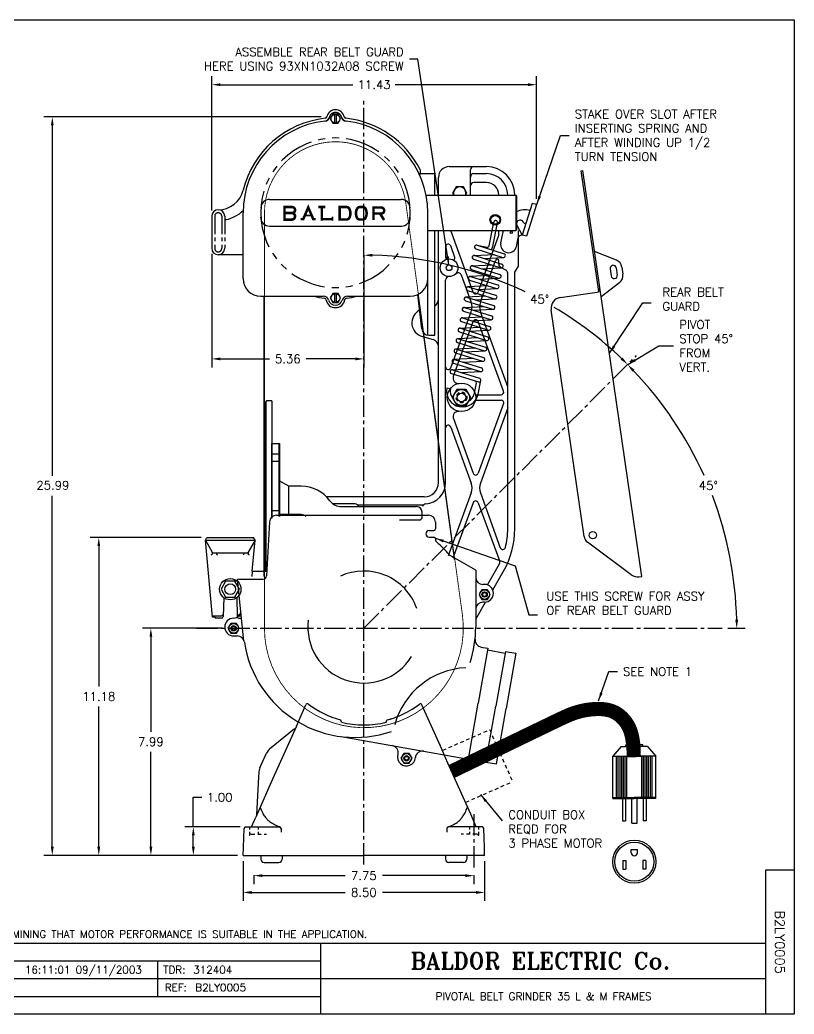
# Model space of a CAD drawing. Extents: x 43.8 to 98.8, y -0.8 to 34.2.
# Drawn here: x 71.58 to 98.82, y -0.83 to 34.16 of the extents above; entities that cross this region are included whole.
import ezdxf
from ezdxf.enums import TextEntityAlignment as Align

# ---------------------------------------------------------------- set-up
doc = ezdxf.new("R2010")
doc.units = 0
doc.header["$MEASUREMENT"] = 0
for name, pattern in [('B2FH2801A01$0$PHANTOM2', [1.25, 0.625, -0.125, 0.125, -0.125, 0.125, -0.125]), ('B2FH2808A01$0$PHANTOM', [2.5, 1.25, -0.25, 0.25, -0.25, 0.25, -0.25]), ('CENTER2', [1.125, 0.75, -0.125, 0.125, -0.125]), ('G8BA3000A07$0$CENTER', [2, 1.25, -0.25, 0.25, -0.25]), ('G8BA3000A07$0$CENTER2', [1.125, 0.75, -0.125, 0.125, -0.125]), ('G8BA3000A07$0$HIDDEN2', [0.1875, 0.125, -0.0625]), ('HA6218A01$0$HIDDEN2', [0.1875, 0.125, -0.0625]), ('HIDDEN2', [0.1875, 0.125, -0.0625])]:
    doc.linetypes.add(name, pattern=pattern)
doc.layers.get('0').update_dxf_attribs({"linetype": 'CONTINUOUS'})
doc.styles.add('ROMANT', font='romant')
doc.styles.add('SIMPLEX', font='simplex')
doc.styles.get("Standard").update_dxf_attribs({"font": 'simplex.shx'})
doc.dimstyles.new('STD', dxfattribs={"dimscale": 0, "dimtxt": 0.09, "dimasz": 0.09, "dimexe": 0.09, "dimexo": 0.06, "dimgap": 0.06, "dimtad": 0, "dimtih": 1, "dimtoh": 1, "dimdec": 3, "dimzin": 4, "dimdsep": 46, "dimtxsty": 'Standard', "dimcen": 0, "dimclrd": 21, "dimclre": 21, "dimclrt": 256, "dimadec": 0, "dimazin": 0, "dimtfac": 1, "dimtdec": 3, "dimtofl": 0, "dimtmove": 0, "dimatfit": 3, "dimfxl": 0, "dimtolj": 1, "dimtzin": 4, "dimarcsym": 0})

msp = doc.modelspace()

# ---------------------------------------------------------------- linework, layer by layer
for p, q in [((43.836, 34.162), (98.825, 34.162)), ((98.825, 34.162), (98.825, -0.83)), ((78.328, 27.449), (78.328, 32.181)), ((78.628, 31.881), (83.299, 31.881)), ((89.455, 31.881), (84.784, 31.881)), ((89.755, 27.862), (89.755, 32.181)), ((82.652, 30.84), (82.652, 30.532)), ((82.712, 30.84), (82.712, 30.532)), ((82.174, 30.747), (72.416, 30.747)), ((72.716, 30.447), (72.716, 18.115)), ((85.626, 28.75), (86.182, 28.75)), ((86.182, 27.999), (86.182, 28.75)), ((86.687, 29), (87.995, 29)), ((87.432, 27.999), (87.432, 28.88)), ((87.552, 28.75), (87.995, 28.75)), ((91.33, 28.853), (91.388, 28.862)), ((91.948, 24.604), (91.33, 28.853)), ((93.467, 14.572), (91.388, 28.862)), ((86.307, 27.999), (86.307, 28.62)), ((87.995, 28.437), (87.552, 28.437)), ((85.871, 27.999), (89.027, 27.999)), ((88.745, 27.999), (88.745, 28)), ((88.995, 27.999), (88.995, 28)), ((89.057, 27.969), (89.027, 27.999)), ((89.603, 27.696), (89.249, 26.584)), ((89.755, 27.662), (89.402, 26.55)), ((89.755, 27.662), (89.603, 27.696)), ((78.328, 27.249), (78.328, 26.124)), ((88.089, 26.209), (88.252, 27.046)), ((88.222, 26.183), (88.385, 27.02)), ((85.932, 26.749), (89.027, 26.749)), ((85.932, 23.062), (85.932, 26.629)), ((86.182, 23.062), (86.182, 26.749)), ((86.307, 17.875), (86.307, 26.749)), ((87.531, 24.581), (86.742, 26.749)), ((88.432, 26.59), (88.432, 26.749)), ((88.501, 26.311), (88.6, 26.75)), ((89.057, 26.779), (89.027, 26.749)), ((89.071, 26.934), (89.249, 26.584)), ((89.12, 25.5), (89.12, 26.749)), ((87.708, 24.581), (88.424, 26.549)), ((89.05, 26.189), (89.118, 26.491)), ((89.402, 26.55), (89.261, 26.582)), ((78.328, 25.924), (78.328, 21.93)), ((79.432, 25.895), (78.557, 25.895)), ((86.557, 26.176), (86.557, 25.806)), ((86.886, 25.803), (86.739, 26.208)), ((87.563, 25.87), (88.268, 25.905)), ((87.626, 26.101), (88.578, 25.804)), ((87.664, 26.23), (88.02, 26.161)), ((87.664, 26.23), (88.615, 25.933)), ((92.572, 25.703), (91.804, 26.009)), ((83.684, 25.877), (83.684, 21.93)), ((87.545, 25.738), (88.497, 25.441)), ((87.583, 25.867), (88.534, 25.57)), ((87.782, 24.234), (88.315, 25.699)), ((87.893, 25.766), (88.597, 25.801)), ((88.432, 25.569), (88.432, 25.679)), ((87.474, 25.372), (88.425, 25.075)), ((87.482, 25.507), (88.187, 25.542)), ((87.511, 25.502), (88.463, 25.204)), ((87.812, 25.403), (88.516, 25.438)), ((88.492, 25.465), (88.685, 25.354)), ((88.745, 16.255), (88.745, 25.25)), ((88.995, 25.283), (89.12, 25.5)), ((88.995, 16.255), (88.995, 25.283)), ((92.349, 25.399), (92.385, 25.151)), ((92.566, 25.43), (92.602, 25.183)), ((92.764, 25.459), (92.8, 25.212)), ((86.557, 17.875), (86.557, 25)), ((87.457, 24.234), (87.114, 25.176)), ((87.403, 25.007), (88.354, 24.71)), ((87.411, 25.141), (88.116, 25.176)), ((87.44, 25.136), (88.391, 24.839)), ((87.74, 25.038), (88.445, 25.073)), ((92.686, 24.924), (92.037, 24.412)), ((82.652, 24.528), (82.652, 24.22)), ((82.712, 24.528), (82.712, 24.22)), ((85.718, 23.284), (85.579, 24.497)), ((87.332, 24.641), (88.283, 24.344)), ((87.34, 24.776), (88.044, 24.811)), ((87.369, 24.77), (88.32, 24.473)), ((87.669, 24.672), (88.373, 24.707)), ((90.595, 24.391), (91.89, 24.579)), ((87.261, 24.276), (88.212, 23.978)), ((87.269, 24.41), (87.973, 24.445)), ((87.298, 24.405), (88.249, 24.108)), ((87.598, 24.307), (88.302, 24.341)), ((86.739, 21.918), (87.457, 23.892)), ((87.189, 23.91), (88.14, 23.612)), ((87.197, 24.045), (87.902, 24.079)), ((87.226, 24.039), (88.178, 23.742)), ((87.527, 23.941), (88.231, 23.976)), ((88.745, 21.247), (87.782, 23.892)), ((91.434, 15.982), (90.273, 23.96)), ((86.831, 21.621), (87.531, 23.545)), ((87.118, 23.544), (88.069, 23.247)), ((87.126, 23.679), (87.831, 23.714)), ((87.155, 23.673), (88.106, 23.376)), ((87.455, 23.575), (88.16, 23.61)), ((88.6, 21.095), (87.708, 23.545)), ((87.047, 23.178), (87.998, 22.881)), ((87.055, 23.313), (87.759, 23.348)), ((87.084, 23.308), (88.035, 23.01)), ((87.384, 23.209), (88.088, 23.244)), ((85.743, 23.016), (86.121, 22.915)), ((85.967, 23.062), (86.182, 23.062)), ((86.975, 22.813), (87.927, 22.515)), ((86.984, 22.947), (87.688, 22.982)), ((87.013, 22.942), (87.964, 22.645)), ((87.313, 22.844), (88.017, 22.878)), ((86.904, 22.447), (87.855, 22.15)), ((86.912, 22.582), (87.617, 22.616)), ((86.941, 22.576), (87.893, 22.279)), ((87.242, 22.478), (87.946, 22.513)), ((78.628, 22.23), (80.356, 22.23)), ((83.384, 22.23), (81.656, 22.23)), ((86.833, 22.081), (87.784, 21.784)), ((86.841, 22.216), (87.545, 22.251)), ((86.87, 22.211), (87.821, 21.913)), ((87.17, 22.112), (87.875, 22.147)), ((86.762, 21.716), (87.713, 21.419)), ((86.77, 21.85), (87.474, 21.885)), ((86.799, 21.845), (87.75, 21.548)), ((87.099, 21.747), (87.803, 21.782)), ((87.572, 21.02), (87.643, 21.382)), ((87.704, 20.994), (87.798, 21.47)), ((86.6, 21.209), (86.733, 21.183)), ((80.258, 20.75), (80.198, 20.69)), ((80.198, 20.69), (80.198, 14.81)), ((80.228, 20.72), (80.228, 14.78)), ((80.448, 20.75), (80.258, 20.75)), ((80.448, 20.75), (80.448, 16.624)), ((87.61, 20.969), (88.511, 20.969)), ((87.61, 20.781), (88.511, 20.781)), ((88.6, 20.655), (87.708, 18.205)), ((88.745, 20.503), (87.782, 17.858)), ((86.831, 20.129), (87.531, 18.205)), ((86.739, 19.832), (87.457, 17.858)), ((80.448, 16.688), (80.448, 19.25)), ((80.448, 19.25), (80.729, 19.25)), ((80.696, 16.688), (80.696, 19.25)), ((80.729, 16.688), (80.729, 19.25)), ((80.696, 18.879), (80.448, 18.879)), ((80.696, 18.621), (80.448, 18.621)), ((81.042, 17.75), (80.729, 17.931)), ((81.042, 16.75), (81.042, 17.75)), ((81.479, 17.75), (81.042, 17.75)), ((87.457, 17.516), (86.652, 15.302)), ((87.782, 17.516), (88.485, 15.585)), ((72.716, 5.058), (72.716, 17.415)), ((85.807, 17.375), (82.371, 17.375)), ((87.531, 17.169), (86.819, 15.213)), ((87.708, 17.169), (88.462, 15.096)), ((80.696, 16.879), (80.448, 16.879)), ((83.376, 17.125), (82.601, 17.125)), ((83.456, 17.094), (85.783, 17.094)), ((85.729, 16.652), (85.729, 16.841)), ((80.358, 16.493), (80.259, 14.599)), ((80.608, 16.73), (83.683, 16.73)), ((81.479, 16.75), (80.729, 16.75)), ((83.683, 16.73), (85.953, 16.73)), ((86.203, 16.48), (86.203, 16.245)), ((85.977, 16.185), (86.143, 16.185)), ((77.956, 15.94), (74.052, 15.94)), ((78.104, 15.85), (78.156, 15.94)), ((78.359, 13.135), (78.104, 15.85)), ((78.104, 15.85), (78.346, 15.43)), ((78.104, 15.85), (79.854, 15.85)), ((78.156, 15.94), (79.802, 15.94)), ((79.854, 15.85), (79.611, 15.43)), ((79.751, 14.761), (79.854, 15.85)), ((79.854, 15.85), (79.802, 15.94)), ((85.977, 15.955), (86.144, 15.955)), ((93.094, 14.63), (91.556, 15.778)), ((74.352, 15.64), (74.352, 10.699)), ((78.343, 15.42), (78.343, 15.362)), ((78.398, 15.4), (79.559, 15.4)), ((78.498, 15.4), (78.498, 15.362)), ((79.46, 15.4), (79.46, 15.362)), ((79.615, 15.42), (79.615, 15.362)), ((87.62, 14.793), (86.716, 15.315)), ((79.753, 14.75), (79.734, 14.566)), ((80.248, 14.75), (79.753, 14.75)), ((80.198, 14.81), (80.258, 14.75)), ((87.62, 14.793), (87.62, 12.793)), ((88.029, 14.278), (88.456, 15.017)), ((88.218, 14.106), (88.593, 14.755)), ((79.462, 12.293), (79.232, 14.48)), ((79.232, 14.48), (80.134, 14.48)), ((93.376, 14.559), (93.467, 14.572)), ((87.834, 14.107), (87.736, 13.938)), ((88.03, 14.107), (87.834, 14.107)), ((87.932, 14.293), (87.87, 14.293)), ((88.128, 13.938), (88.03, 14.107)), ((78.748, 13.83), (78.73, 13.16)), ((79.21, 13.83), (79.227, 13.16)), ((87.621, 13.071), (87.967, 13.67)), ((87.736, 13.938), (87.834, 13.768)), ((87.834, 13.768), (88.03, 13.768)), ((87.932, 13.668), (87.87, 13.668)), ((88.03, 13.768), (88.128, 13.938)), ((78.354, 13.19), (78.672, 13.19)), ((78.449, 13.135), (78.359, 13.135)), ((78.449, 13.135), (78.449, 13.102)), ((78.67, 13.102), (78.449, 13.102)), ((78.731, 13.198), (78.73, 13.16)), ((79.097, 13.106), (79.099, 13.106)), ((79.285, 13.19), (79.358, 13.19)), ((79.287, 13.102), (79.369, 13.102)), ((78.7, 12.75), (75.886, 12.75)), ((78.999, 12.92), (78.9, 12.75)), ((78.9, 12.75), (78.999, 12.58)), ((79.195, 12.92), (78.999, 12.92)), ((79.293, 12.75), (79.195, 12.92)), ((79.195, 12.58), (79.293, 12.75)), ((96.487, 12.75), (97.106, 12.75)), ((76.186, 12.45), (76.186, 9.104)), ((78.999, 12.58), (79.195, 12.58)), ((79.097, 12.481), (79.229, 12.481)), ((88.047, 12.047), (87.707, 10.117)), ((87.801, 12.09), (88.047, 12.047)), ((88.037, 11.988), (88.653, 11.879)), ((88.663, 11.938), (88.323, 10.008)), ((88.663, 11.938), (89.032, 11.873)), ((89.032, 11.873), (88.688, 9.923)), ((74.352, 5.058), (74.352, 9.999)), ((81.306, 9.308), (81.638, 10.054)), ((86.433, 8.47), (85.727, 10.054)), ((87.36, 8.147), (87.707, 10.117)), ((87.975, 8.039), (88.323, 10.008)), ((88.345, 7.973), (88.688, 9.923)), ((82.893, 9.44), (82.873, 9.513)), ((82.893, 9.44), (82.873, 9.513)), ((84.472, 9.44), (84.492, 9.513)), ((81.236, 9.216), (80.358, 8.494)), ((81.306, 9.308), (80.471, 7.433)), ((82.882, 8.937), (87.36, 8.147)), ((76.186, 5.058), (76.186, 8.404)), ((86.559, 8.186), (86.433, 8.47)), ((92.737, 8.586), (92.444, 8.246)), ((92.737, 8.586), (93.201, 8.586)), ((92.901, 8.586), (92.901, 8.653)), ((92.901, 8.653), (93.201, 8.653)), ((93.501, 8.653), (93.201, 8.653)), ((93.666, 8.586), (93.201, 8.586)), ((93.501, 8.586), (93.501, 8.653)), ((93.666, 8.586), (93.959, 8.246)), ((80.02, 7.833), (80.252, 8.355)), ((85.084, 8.345), (84.986, 8.175)), ((84.986, 8.175), (85.084, 8.005)), ((85.281, 8.345), (85.084, 8.345)), ((85.379, 8.175), (85.281, 8.345)), ((85.281, 8.005), (85.379, 8.175)), ((86.643, 7.997), (86.559, 8.186)), ((87.37, 8.206), (87.986, 8.098)), ((92.444, 8.246), (93.201, 8.246)), ((92.444, 6.758), (92.444, 8.246)), ((92.578, 6.792), (92.578, 8.246)), ((92.638, 6.792), (92.638, 8.246)), ((92.698, 6.792), (92.698, 8.246)), ((92.758, 6.792), (92.758, 8.246)), ((92.818, 6.792), (92.818, 8.246)), ((92.878, 6.792), (92.878, 8.246)), ((92.938, 6.792), (92.938, 8.246)), ((93.959, 8.246), (93.201, 8.246)), ((93.465, 6.792), (93.465, 8.246)), ((93.525, 6.792), (93.525, 8.246)), ((93.585, 6.792), (93.585, 8.246)), ((93.645, 6.792), (93.645, 8.246)), ((93.705, 6.792), (93.705, 8.246)), ((93.765, 6.792), (93.765, 8.246)), ((93.825, 6.792), (93.825, 8.246)), ((93.959, 6.758), (93.959, 8.246)), ((85.084, 8.005), (85.281, 8.005)), ((86.91, 7.398), (86.643, 7.997)), ((87.975, 8.039), (88.345, 7.973)), ((80.471, 7.433), (79.878, 6.1)), ((79.979, 7.52), (79.899, 6.187)), ((79.988, 7.662), (79.979, 7.52)), ((87.441, 6.204), (86.91, 7.398)), ((77.68, 6.801), (77.98, 6.801)), ((77.68, 5.758), (77.68, 6.801)), ((92.444, 6.792), (93.201, 6.792)), ((92.444, 6.758), (93.201, 6.758)), ((92.78, 6.758), (92.78, 5.971)), ((92.887, 6.758), (92.887, 5.971)), ((93.098, 6.758), (93.098, 5.894)), ((93.959, 6.792), (93.201, 6.792)), ((93.959, 6.758), (93.201, 6.758)), ((93.301, 5.894), (93.301, 6.758)), ((93.515, 6.758), (93.515, 5.971)), ((93.623, 6.758), (93.623, 5.971)), ((79.726, 5.759), (79.878, 6.1)), ((87.64, 5.758), (87.441, 6.204)), ((92.78, 5.971), (92.887, 5.971)), ((93.623, 5.971), (93.515, 5.971)), ((79.325, 5.758), (77.38, 5.758)), ((79.443, 5.041), (79.466, 5.7)), ((79.525, 5.758), (79.725, 5.758)), ((79.725, 5.758), (80.708, 5.758)), ((80.768, 5.698), (80.768, 5.576)), ((86.597, 5.698), (86.597, 5.576)), ((87.64, 5.758), (86.657, 5.758)), ((87.84, 5.758), (87.64, 5.758)), ((87.923, 5.041), (87.9, 5.7)), ((93.108, 5.894), (93.301, 5.894)), ((77.68, 5.058), (77.68, 5.458)), ((79.433, 4.758), (79.442, 5.033)), ((87.933, 4.758), (87.923, 5.041)), ((93.094, 4.849), (93.094, 4.968)), ((93.094, 4.968), (93.308, 4.968)), ((93.308, 4.849), (93.308, 4.968)), ((79.233, 4.758), (72.416, 4.758)), ((79.033, 4.758), (74.052, 4.758)), ((79.233, 4.758), (75.886, 4.758)), ((79.233, 4.758), (77.38, 4.758)), ((79.433, 4.758), (79.623, 4.758)), ((79.433, 4.558), (79.433, 3.152)), ((79.623, 4.758), (83.683, 4.758)), ((80.058, 4.758), (80.058, 4.628)), ((80.058, 4.758), (80.058, 4.628)), ((80.808, 4.758), (80.808, 4.628)), ((80.808, 4.758), (80.808, 4.628)), ((87.743, 4.758), (83.683, 4.758)), ((86.558, 4.758), (86.558, 4.628)), ((86.558, 4.758), (86.558, 4.628)), ((87.308, 4.758), (87.308, 4.628)), ((87.308, 4.758), (87.308, 4.628)), ((87.933, 4.758), (87.743, 4.758)), ((87.933, 4.558), (87.933, 3.152)), ((92.796, 4.572), (92.897, 4.572)), ((92.796, 4.572), (92.796, 4.272)), ((92.897, 4.572), (92.897, 4.272)), ((93.506, 4.572), (93.506, 4.272)), ((93.607, 4.572), (93.506, 4.572)), ((93.607, 4.572), (93.607, 4.272)), ((80.178, 4.508), (80.688, 4.508)), ((80.178, 4.508), (80.688, 4.508)), ((87.188, 4.508), (86.678, 4.508)), ((87.188, 4.508), (86.678, 4.508)), ((92.796, 4.272), (92.897, 4.272)), ((93.607, 4.272), (93.506, 4.272)), ((97.825, -0.83), (97.825, 4.245)), ((97.825, 4.245), (98.825, 4.245)), ((79.808, 4.064), (79.808, 3.743)), ((80.108, 4.043), (83.025, 4.043)), ((87.258, 4.043), (84.34, 4.043)), ((87.558, 4.064), (87.558, 3.743)), ((79.733, 3.452), (83.025, 3.452)), ((87.633, 3.452), (84.34, 3.452)), ((63.832, 1.669), (97.825, 1.669)), ((63.832, 1.669), (97.825, 1.669)), ((82.167, -0.83), (82.167, 1.669)), ((63.832, 1.044), (82.167, 1.044)), ((76.416, 1.044), (76.416, -0.206)), ((63.832, 0.419), (97.825, 0.419)), ((63.832, -0.206), (82.167, -0.206)), ((98.825, -0.83), (43.836, -0.83))]:
    msp.add_line(p, q)
at = {"linetype": 'CENTER2'}
for p, q in [((83.683, 4.437), (83.683, 31.422)), ((83.683, 12.75), (93.283, 22.351)), ((77.788, 12.75), (96.287, 12.75))]:
    msp.add_line(p, q, dxfattribs=at)
at = {"linetype": 'Continuous'}
for p, q in [((89.027, 27.999), (89.027, 26.749)), ((80.363, 27.843), (85, 27.843)), ((89.057, 27.969), (89.057, 26.779)), ((79.432, 25.056), (79.432, 27.374)), ((85.932, 25.056), (85.932, 27.374)), ((80.359, 26.905), (85.004, 26.905)), ((80.052, 24.436), (82.261, 24.436)), ((83.103, 24.436), (85.312, 24.436)), ((82.893, 17.031), (85.539, 17.031)), ((84.931, 16.562), (85.639, 16.562))]:
    msp.add_line(p, q, dxfattribs=at)
at = {"linetype": 'B2FH2801A01$0$PHANTOM2'}
for p, q in [((78.432, 27.249), (78.432, 26.124)), ((78.682, 27.249), (78.682, 26.124)), ((78.786, 27.249), (78.786, 26.124))]:
    msp.add_line(p, q, dxfattribs=at)
at = {"linetype": 'HIDDEN2'}
for p, q in [((86.465, 8.457), (88.109, 9.181)), ((88.109, 9.181), (88.915, 7.351)), ((86.537, 8.235), (86.353, 8.672)), ((87.272, 6.627), (88.915, 7.351))]:
    msp.add_line(p, q, dxfattribs=at)
at = {"linetype": 'G8BA3000A07$0$CENTER2'}
msp.add_line((87.558, 6.204), (87.558, 4.264), dxfattribs=at)
at = {"linetype": 'G8BA3000A07$0$CENTER'}
for p, q in [((79.653, 5.758), (79.653, 5.67)), ((79.963, 5.758), (79.963, 5.67)), ((87.403, 5.758), (87.403, 5.67)), ((87.713, 5.758), (87.713, 5.67)), ((79.653, 5.59), (79.653, 5.473)), ((79.963, 5.59), (79.963, 5.508)), ((87.403, 5.59), (87.403, 5.508)), ((87.713, 5.59), (87.713, 5.473))]:
    msp.add_line(p, q, dxfattribs=at)
at = {"linetype": 'G8BA3000A07$0$HIDDEN2'}
for p, q in [((79.721, 5.508), (80.255, 5.508)), ((87.644, 5.508), (87.11, 5.508))]:
    msp.add_line(p, q, dxfattribs=at)
for points in [[(82.592, 30.842), (82.501, 30.686), (82.592, 30.53), (82.772, 30.53), (82.862, 30.686), (82.772, 30.842)], [(82.592, 24.53), (82.501, 24.374), (82.592, 24.218), (82.772, 24.218), (82.862, 24.374), (82.772, 24.53)], [(86.956, 21.156), (86.794, 20.874), (86.957, 20.594), (87.281, 20.594), (87.443, 20.876), (87.28, 21.156)], [(78.816, 14.406), (78.654, 14.125), (78.816, 13.844), (79.141, 13.844), (79.303, 14.125), (79.141, 14.406)]]:
    msp.add_lwpolyline(points, close=True)
at = {"linetype": 'HIDDEN2', "const_width": 0.03}
for points in [[(85.598, 24.523), (85.159, 27.714, 0.933955), (80.183, 27.374), (80.183, 24.445, 1.070716)], [(80.183, 12.75, 1.070716), (87.15, 13.226), (86.883, 15.168, 0.933955)], [(80.183, 14.563), (80.183, 12.75, 1.070716)]]:
    msp.add_lwpolyline(points, format="xyb", dxfattribs=at)
for points in [[(86.93, 28.281), (86.804, 28.062), (86.84, 27.999)], [(87.273, 27.999), (87.31, 28.062), (87.183, 28.281), (86.93, 28.281)], [(80.708, 5.758), (80.648, 5.783), (80.594, 5.807), (80.546, 5.831), (80.503, 5.853), (80.464, 5.875), (80.43, 5.896), (80.4, 5.917), (80.372, 5.937), (80.347, 5.958), (80.325, 5.978), (80.304, 5.999), (80.284, 6.021), (80.265, 6.044), (80.246, 6.068), (80.227, 6.094), (80.207, 6.122), (80.187, 6.152), (80.165, 6.185), (80.143, 6.22), (80.121, 6.259), (80.099, 6.302), (80.078, 6.35), (80.058, 6.402), (80.039, 6.459)], [(87.244, 6.259), (87.266, 6.302), (87.287, 6.35), (87.307, 6.402), (87.326, 6.459)], [(86.657, 5.758), (86.717, 5.783), (86.771, 5.807), (86.82, 5.831), (86.863, 5.853), (86.901, 5.875), (86.935, 5.896), (86.966, 5.917), (86.993, 5.937), (87.018, 5.958), (87.041, 5.978), (87.062, 5.999), (87.081, 6.021), (87.1, 6.044), (87.119, 6.068), (87.138, 6.094), (87.158, 6.122), (87.179, 6.152), (87.2, 6.185), (87.222, 6.22), (87.244, 6.259)]]:
    msp.add_lwpolyline(points)
for points, const_width in [([(81.912, 27.123), (81.724, 27.563), (81.537, 27.123)], 0.09), ([(81.6, 27.273), (81.849, 27.273)], 0.06), ([(82.077, 27.577), (82.327, 27.577)], 0.09), ([(82.202, 27.101), (82.202, 27.557)], 0.09), ([(84.249, 27.348), (84.395, 27.117)], 0.09), ([(81.578, 27.15), (81.458, 27.15)], 0.09), ([(81.871, 27.15), (81.991, 27.15)], 0.09), ([(82.203, 27.147), (82.576, 27.147)], 0.09), ([(82.576, 27.101), (82.576, 27.237)], 0.06), ([(86.864, 15.165), (85.578, 24.52)], 0.03), ([(80.163, 24.445), (80.163, 14.563)], 0.03), ([(93.182, 8.211), (93.176, 8.463), (93.16, 8.678), (93.134, 8.861), (93.1, 9.017), (93.06, 9.148), (93.013, 9.259), (92.961, 9.355), (92.907, 9.438), (92.85, 9.513), (92.79, 9.58), (92.729, 9.64), (92.665, 9.693), (92.599, 9.74), (92.531, 9.78), (92.461, 9.814), (92.389, 9.842), (92.314, 9.865), (92.237, 9.882), (92.159, 9.895), (92.078, 9.904), (91.996, 9.908), (91.913, 9.909), (91.828, 9.906), (91.742, 9.9), (91.655, 9.892), (91.566, 9.881), (91.476, 9.866), (91.385, 9.848), (91.292, 9.826), (91.196, 9.8), (91.099, 9.77), (91, 9.735), (90.891, 9.691), (90.741, 9.625), (90.51, 9.517), (90.16, 9.348), (89.649, 9.102), (88.941, 8.759), (87.994, 8.301), (86.771, 7.71)], 0.5)]:
    msp.add_lwpolyline(points, dxfattribs=dict(const_width=const_width))
for points, const_width in [([(81.145, 27.364, -1), (81.145, 27.134), (80.89, 27.134), (80.89, 27.574), (81.155, 27.574, -1), (81.155, 27.364), (80.89, 27.364)], 0.09), ([(84.02, 27.118), (84.02, 27.558), (84.291, 27.558, -1), (84.291, 27.348), (84.02, 27.348)], 0.09), ([(86.883, 15.168), (85.598, 24.523, 0.933955)], 0.03), ([(80.183, 24.445), (80.183, 14.563, 1.070716)], 0.03)]:
    msp.add_lwpolyline(points, format="xyb", dxfattribs=dict(const_width=const_width))
at = {"const_width": 0.09}
for points in [[(83.178, 27.502, -0.204259), (83.178, 27.208, -0.300543), (83.067, 27.135), (82.833, 27.135), (82.833, 27.575), (83.067, 27.575, -0.300543)], [(83.639, 27.575), (83.546, 27.575, 0.300543), (83.435, 27.502, 0.204259), (83.435, 27.208, 0.300543), (83.546, 27.135), (83.639, 27.135, 0.300543), (83.749, 27.208, 0.204259), (83.749, 27.502, 0.300543)]]:
    msp.add_lwpolyline(points, format="xyb", close=True, dxfattribs=at)
msp.add_lwpolyline([(93.354, 8.246, 0.058622), (93.341, 8.362, 0.072222), (93.306, 8.45, 0.106593), (93.246, 8.516, 0.15713), (93.188, 8.534, 0.15713), (93.13, 8.516, 0.106593), (93.071, 8.45, 0.072222), (93.035, 8.362, 0.058622), (93.022, 8.246, 0.058622)], format="xyb")
for centre, radius in [((82.682, 30.686), 0.156), ((88.307, 27.124), 0.186), ((88.307, 27.124), 0.156), ((88.872, 26.679), 0.04), ((86.682, 25.437), 0.312), ((86.682, 25.437), 0.101), ((82.682, 24.374), 0.156), ((87.119, 20.875), 0.5), ((87.119, 20.875), 0.281), ((87.119, 20.875), 0.15), ((91.741, 16.027), 0.125), ((78.979, 14.125), 0.375), ((78.979, 14.125), 0.19), ((87.932, 13.938), 0.17), ((87.932, 13.938), 0.095), ((87.932, 13.938), 0.065), ((79.097, 12.75), 0.17), ((79.097, 12.75), 0.095), ((79.097, 12.75), 0.065), ((85.183, 8.175), 0.17), ((85.183, 8.175), 0.095), ((85.183, 8.175), 0.065), ((93.201, 4.534), 0.757), ((93.201, 4.534), 0.69)]:
    msp.add_circle(centre, radius)
at = {"linetype": 'HA6218A01$0$HIDDEN2'}
msp.add_circle((87.119, 20.875), 0.188, dxfattribs=at)
for centre, radius, start, end in [((82.682, 30.684), 0.314, 11.6048, 168.3952), ((82.682, 30.686), 0.22, 14.8525, 165.1475), ((82.682, 27.374), 3.345, 96.1766, 166.2556), ((82.682, 27.374), 3.25, 96.6154, 180), ((82.285, 30.791), 0.19, 276.6154, 345.1475), ((82.315, 30.759), 0.06, 276.1766, 348.3952), ((83.078, 30.791), 0.19, 194.8525, 263.3846), ((83.048, 30.759), 0.06, 191.6048, 263.8234), ((82.682, 27.374), 3.345, 27.1117, 83.8234), ((82.682, 27.374), 3.25, 0, 83.3846), ((85.491, 28.813), 0.189, 325.374, 27.1117), ((86.687, 28.62), 0.38, 90, 180), ((87.552, 28.88), 0.12, 90, 180), ((87.552, 28.63), 0.12, 90, 180), ((87.995, 28), 1, 0, 90), ((87.995, 28), 0.75, 0, 90), ((87.552, 28.317), 0.12, 90, 180), ((87.995, 28), 0.437, 0, 90), ((78.552, 28.384), 0.906, 270, 346.2556), ((87.057, 28.062), 0.219, 343.2814, 196.7186), ((80.363, 27.533), 0.31, 90, 176.8998), ((85, 27.533), 0.31, 3.1002, 90), ((78.557, 27.249), 0.229, 0, 180), ((78.552, 28.384), 1.283, 282.6134, 313.3166), ((89.363, 26.725), 0.75, 77.3735, 113.8915), ((78.846, 27.073), 0.06, 102.6134, 180), ((85.004, 27.215), 0.31, 270, 0), ((88.319, 27.033), 0.0675, 348.9735, 168.9735), ((88.319, 27.033), 0.0675, 217.8261, 307.8261), ((89.182, 26.991), 0.125, 17.6158, 207.0039), ((89.346, 27.043), 0.047, 197.6158, 342.3735), ((86.651, 26.176), 0.094, 20, 180), ((88.312, 26.59), 0.12, 340, 360), ((88.776, 26.25), 0.281, 167.3735, 347.3735), ((89.235, 26.465), 0.12, 77.3735, 167.3735), ((78.557, 26.124), 0.229, 180, 0), ((87.645, 26.166), 0.0672, 73.9735, 253.9735), ((88.03, 26.22), 0.06, 258.9735, 348.9735), ((88.03, 26.22), 0.195, 312.0703, 348.9735), ((88.596, 25.868), 0.0672, 253.9735, 73.9735), ((83.683, 12.75), 13.13, 64.401, 88.6909), ((86.619, 25.806), 0.062, 180, 279.6846), ((86.828, 25.782), 0.062, 246.9817, 20), ((87.564, 25.803), 0.0672, 73.9735, 253.9735), ((88.372, 25.679), 0.06, 0, 160), ((88.552, 25.569), 0.12, 180, 240), ((88.515, 25.505), 0.0672, 253.9735, 73.9735), ((92.457, 25.415), 0.31, 8.2793, 68.2793), ((86.997, 25.134), 0.125, 20, 136.1033), ((87.493, 25.437), 0.0672, 73.9735, 253.9735), ((88.444, 25.14), 0.0672, 253.9735, 73.9735), ((88.625, 25.25), 0.12, 0, 60), ((92.457, 25.415), 0.11, 8.2793, 188.2793), ((92.493, 25.167), 0.31, 308.2793, 8.2793), ((86.682, 25), 0.125, 90, 180), ((87.422, 25.071), 0.0672, 73.9735, 253.9735), ((92.493, 25.167), 0.11, 188.2793, 8.2793), ((87.35, 24.706), 0.0672, 73.9735, 253.9735), ((87.62, 24.613), 0.094, 200, 340), ((88.373, 24.774), 0.0672, 253.9735, 73.9735), ((91.873, 24.698), 0.12, 278.2793, 8.2793), ((82.682, 27.374), 3.033, 255.6218, 262.6775), ((82.261, 24.246), 0.19, 16.9124, 90), ((82.287, 24.306), 0.06, 9.7551, 82.6775), ((82.682, 24.374), 0.34, 189.7551, 350.2449), ((82.682, 24.374), 0.25, 196.9124, 343.0876), ((83.103, 24.246), 0.19, 90, 163.0876), ((83.076, 24.306), 0.06, 97.3225, 170.2449), ((82.682, 27.374), 3.033, 277.3225, 284.3782), ((86.057, 24.327), 0.25, 300, 0), ((87.279, 24.34), 0.0672, 73.9735, 253.9735), ((86.988, 24.063), 0.5, 340, 20), ((88.252, 24.063), 0.5, 160, 200), ((88.302, 24.409), 0.0672, 253.9735, 73.9735), ((90.649, 24.015), 0.38, 98.2793, 188.2793), ((85.87, 23.5), 0.5, 117.035, 255.3652), ((87.208, 23.974), 0.0672, 73.9735, 253.9735), ((88.23, 24.043), 0.0672, 253.9735, 73.9735), ((83.683, 12.75), 13.13, 46.3091, 59.3091), ((87.137, 23.609), 0.0672, 73.9735, 253.9735), ((87.62, 23.513), 0.094, 20, 160), ((88.159, 23.677), 0.0672, 253.9735, 73.9735), ((85.967, 23.312), 0.25, 186.5397, 270), ((87.065, 23.243), 0.0672, 73.9735, 253.9735), ((88.088, 23.311), 0.0672, 253.9735, 73.9735), ((86.057, 22.673), 0.25, 0, 75), ((86.994, 22.877), 0.0672, 73.9735, 253.9735), ((88.016, 22.946), 0.0672, 253.9735, 73.9735), ((86.923, 22.512), 0.0672, 73.9735, 253.9735), ((87.945, 22.58), 0.0672, 253.9735, 73.9735), ((86.852, 22.146), 0.0672, 73.9735, 253.9735), ((87.874, 22.214), 0.0672, 253.9735, 73.9735), ((86.651, 21.95), 0.094, 180, 340), ((86.78, 21.78), 0.0672, 73.9735, 253.9735), ((87.803, 21.849), 0.0672, 253.9735, 73.9735), ((83.683, 12.75), 13.124, 24.1642, 43.6902), ((87.009, 21.556), 0.19, 160, 279.1003), ((87.584, 21.393), 0.06, 348.9735, 73.9735), ((87.732, 21.483), 0.0672, 253.9735, 73.9735), ((87.152, 21.102), 0.562, 168.9968, 348.9735), ((87.152, 21.102), 0.427, 169.0042, 217.4403), ((87.152, 21.102), 0.427, 298.6799, 348.9735), ((88.511, 21.063), 0.094, 270, 20), ((88.511, 20.687), 0.094, 340, 90), ((87.009, 20.194), 0.19, 80.8997, 200), ((86.651, 19.8), 0.094, 20, 180), ((87.62, 18.237), 0.094, 200, 340), ((85.807, 17.875), 0.5, 270, 0), ((85.807, 17.875), 0.75, 273.8886, 0), ((86.988, 17.687), 0.5, 340, 20), ((88.252, 17.687), 0.5, 160, 200), ((81.479, 16.5), 1.25, 36.0962, 90), ((82.893, 17.531), 0.5, 216.0962, 270), ((87.62, 17.137), 0.094, 20, 160), ((83.683, 12.75), 13.124, 1.3098, 20.8556), ((83.376, 17.005), 0.12, 12.5133, 90), ((85.539, 16.841), 0.19, 0, 90), ((85.866, 17.007), 0.12, 93.8886, 168.4644), ((80.608, 16.48), 0.25, 90, 177), ((81.479, 16.5), 0.25, 48.7639, 90), ((85.639, 16.652), 0.09, 270, 0), ((85.953, 16.48), 0.25, 0, 90), ((85.977, 16.07), 0.115, 90, 270), ((86.143, 16.245), 0.06, 270, 0), ((85.995, 16.255), 3, 330, 0), ((85.995, 16.255), 2.75, 346.1132, 0), ((86.144, 15.895), 0.06, 354.1578, 90), ((86.333, 15.875), 0.13, 174.1578, 239.618), ((83.683, 12.793), 3.937, 40.3666, 48.974), ((91.741, 16.027), 0.31, 188.2793, 233.2793), ((78.283, 15.42), 0.06, 0, 30), ((78.398, 15.46), 0.06, 210, 270), ((79.559, 15.46), 0.06, 270, 330), ((79.675, 15.42), 0.06, 150, 180), ((88.573, 15.617), 0.094, 200, 346.1132), ((78.313, 15.362), 0.03, 270, 0), ((78.528, 15.362), 0.03, 180, 270), ((79.43, 15.362), 0.03, 270, 0), ((79.645, 15.362), 0.03, 180, 270), ((86.781, 15.427), 0.13, 220.3666, 240), ((88.374, 15.064), 0.094, 330, 20), ((83.683, 12.793), 1.972, 19.4794, 114.7367), ((80.134, 14.605), 0.125, 270, 357), ((87.87, 14.543), 0.25, 180, 270), ((93.322, 14.935), 0.38, 233.2793, 278.2793), ((87.932, 13.981), 0.312, 270, 90), ((87.87, 13.418), 0.25, 90, 180), ((79.099, 13.356), 0.25, 270, 6), ((78.67, 13.162), 0.06, 270, 358.5), ((78.672, 13.25), 0.06, 270, 358.5), ((78.672, 13.25), 0.06, 270, 317.0376), ((79.097, 12.793), 0.312, 90, 270), ((79.285, 13.25), 0.06, 181.5, 270), ((79.287, 13.162), 0.06, 181.5, 270), ((83.683, 12.793), 1.972, 172.8302, 328.3152), ((83.683, 12.793), 3.937, 341.6027, 0), ((79.229, 12.231), 0.25, 8.4118, 90), ((83.371, 12.843), 3.937, 188.4338, 289.068), ((87.845, 12.337), 0.25, 173.7384, 260), ((87.404, 8.628), 2.735, 92.7766, 164.607), ((81.693, 10.03), 0.06, 52.6557, 156), ((83.683, 12.638), 3.22, 232.6557, 255.2484), ((83.683, 12.638), 3.22, 292.9878, 307.3443), ((85.672, 10.03), 0.06, 24, 127.3443), ((82.859, 9.509), 0.015, 15, 75.2484), ((84.506, 9.509), 0.015, 104.7516, 165), ((83.683, 12.638), 3.22, 284.7516, 292.9878), ((83.683, 12.638), 3.22, 284.7516, 288.004), ((83.683, 12.758), 3.41, 256.6092, 270), ((83.683, 12.758), 3.41, 270, 283.3908), ((80.6, 8.2), 0.38, 129.4553, 156), ((84.642, 8.372), 0.25, 344.107, 80), ((85.744, 8.178), 0.25, 80, 175.893), ((85.183, 8.218), 0.312, 164.107, 355.893), ((80.367, 7.679), 0.38, 156, 182.5447), ((79.525, 5.698), 0.06, 90, 178), ((80.708, 5.698), 0.06, 0, 90), ((86.657, 5.698), 0.06, 90, 180), ((87.84, 5.698), 0.06, 2, 90), ((79.707, 5.448), 0.06, 90, 178), ((87.658, 5.448), 0.06, 2, 90), ((80.178, 4.628), 0.12, 180, 270), ((80.178, 4.628), 0.12, 180, 270), ((80.688, 4.628), 0.12, 270, 0), ((80.688, 4.628), 0.12, 270, 0), ((86.678, 4.628), 0.12, 180, 270), ((86.678, 4.628), 0.12, 180, 270), ((87.188, 4.628), 0.12, 270, 0), ((87.188, 4.628), 0.12, 270, 0), ((93.201, 4.849), 0.107, 180, 0)]:
    msp.add_arc(centre, radius, start, end)
at = {"linetype": 'B2FH2801A01$0$PHANTOM2'}
for centre, radius, start, end in [((82.682, 30.684), 0.219, 11.0391, 168.9609), ((82.319, 30.755), 0.15, 276.1148, 348.9609), ((83.044, 30.755), 0.15, 191.0391, 263.8852), ((78.557, 27.249), 0.125, 0, 180), ((78.557, 26.124), 0.125, 180, 0)]:
    msp.add_arc(centre, radius, start, end, dxfattribs=at)
at = {"linetype": 'B2FH2808A01$0$PHANTOM'}
for start, end in [(0, 180), (180, 0)]:
    msp.add_arc((82.682, 27.374), 2.632, start, end, dxfattribs=at)
at = {"linetype": 'Continuous'}
for centre, radius, start, end in [((80.359, 27.215), 0.31, 180, 270), ((80.052, 25.056), 0.62, 180, 270), ((85.312, 25.056), 0.62, 270, 0)]:
    msp.add_arc(centre, radius, start, end, dxfattribs=at)
for points in [[(78.628, 31.931), (78.628, 31.831), (78.328, 31.881)], [(89.455, 31.931), (89.455, 31.831), (89.755, 31.881)], [(72.666, 30.447), (72.766, 30.447), (72.716, 30.747)], [(83.982, 25.827), (83.983, 25.927), (83.683, 25.88)], [(78.628, 22.28), (78.628, 22.18), (78.328, 22.23)], [(83.384, 22.28), (83.384, 22.18), (83.684, 22.23)], [(92.787, 22.28), (92.718, 22.208), (92.967, 22.034)], [(93.136, 21.78), (93.208, 21.85), (92.962, 22.03)], [(74.302, 15.64), (74.402, 15.64), (74.352, 15.94)], [(96.853, 13.051), (96.753, 13.049), (96.806, 12.75)], [(76.136, 12.45), (76.236, 12.45), (76.186, 12.75)], [(77.63, 5.458), (77.73, 5.458), (77.68, 5.758)], [(72.666, 5.058), (72.766, 5.058), (72.716, 4.758)], [(74.302, 5.058), (74.402, 5.058), (74.352, 4.758)], [(76.136, 5.058), (76.236, 5.058), (76.186, 4.758)], [(77.63, 5.058), (77.73, 5.058), (77.68, 4.758)], [(80.108, 4.093), (80.108, 3.993), (79.808, 4.043)], [(87.258, 4.093), (87.258, 3.993), (87.558, 4.043)], [(79.733, 3.502), (79.733, 3.402), (79.433, 3.452)], [(87.633, 3.502), (87.633, 3.402), (87.933, 3.452)]]:
    msp.add_solid(points)

# ---------------------------------------------------------------- texts
at = {"color": 230, "style": 'SIMPLEX'}
msp.add_text('B2LY0005', height=0.3333, rotation=270, dxfattribs=at).set_placement((98.325, 1.706), align=Align.MIDDLE_CENTER)
at = {"style": 'SIMPLEX'}
for s, height, p in [('CUSTOMER IS RESPONSIBLE FOR DETERMINING THAT MOTOR PERFORMANCE IS SUITABLE IN THE APPLICATION.', 0.26661, (64.172, 1.985)), ('TDR:', 0.2666, (76.623, 0.731)), ('REF:', 0.2666, (76.678, 0.106))]:
    msp.add_text(s, height=height, dxfattribs=at).set_placement(p, align=Align.MIDDLE_LEFT)
at = {"style": 'ROMANT'}
msp.add_text('BALDOR ELECTRIC Co.', height=0.58322, dxfattribs=at).set_placement((89.9, 1.046), align=Align.MIDDLE_CENTER)
at = {"color": 235, "style": 'SIMPLEX'}
msp.add_text('16:11:01 09/11/2003', height=0.26661, dxfattribs=at).set_placement((71.754, 0.731), align=Align.MIDDLE_LEFT)
at = {"color": 213, "style": 'SIMPLEX'}
msp.add_text('312404', height=0.2666, dxfattribs=at).set_placement((77.677, 0.731), align=Align.MIDDLE_LEFT)
at = {"color": 212, "style": 'SIMPLEX'}
msp.add_text('B2LY0005', height=0.2666, dxfattribs=at).set_placement((77.751, 0.106), align=Align.MIDDLE_LEFT)
at = {"color": 211, "style": 'SIMPLEX'}
msp.add_text('PIVOTAL BELT GRINDER 35 L & M FRAMES', height=0.26661, dxfattribs=at).set_placement((90.007, -0.204), align=Align.MIDDLE_CENTER)
at = {"char_height": 0.3}
for s, insert, attachment_point in [('ASSEMBLE REAR BELT GUARD\\PHERE USING 93XN1032A08 SCREW', (85.085, 32.784), 6), ('\\A1;11.43', (84.042, 31.881), 5), ('STAKE OVER SLOT AFTER\\PINSERTING SPRING AND\\PAFTER WINDING UP 1/2\\PTURN TENSION', (91.106, 30.097), 4), ('REAR BELT\\PGUARD', (94.191, 24.331), 4), ('\\A1;45°', (89.87, 24.331), 5), ('\\A1;PIVOT\\PSTOP 45%%D\\PFROM\\PVERT.', (94.784, 22.689), 4), ('\\A1;5.36', (81.006, 22.23), 5), ('\\A1;25.99', (72.738, 17.781), 5), ('\\A1;45°', (95.807, 17.772), 5), ('USE THIS SCREW FOR ASSY\\POF REAR BELT GUARD', (90.106, 13.629), 4), ('SEE NOTE 1', (92.806, 11.224), 4), ('\\A1;11.18', (74.352, 10.349), 5), ('\\A1;7.99', (76.186, 8.754), 5), ('\\A1;1.00', (78.608, 6.801), 5), ('CONDUIT BOX\\PREQD FOR\\P3 PHASE MOTOR', (88.766, 5.686), 4), ('\\A1;7.75', (83.683, 4.043), 5), ('\\A1;8.50', (83.683, 3.452), 5)]:
    msp.add_mtext(s, dxfattribs=dict(at, insert=insert, attachment_point=attachment_point))

# ---------------------------------------------------------------- leaders
at = {"annotation_type": 0, "has_hookline": 1}
for points, hookline_direction, text_width in [([(86.673, 25.537), (85.585, 32.784), (85.285, 32.784)], 1, 7.914), ([(89.771, 27.669), (90.606, 30.097), (90.906, 30.097)], 0, 5.814), ([(92.324, 22.427), (93.499, 24.199), (93.799, 24.199)], 0, 2.471), ([(86.202, 15.917), (89.004, 14.946), (89.491, 13.226), (89.791, 13.226)], 0, 0.2), ([(91.94, 10.193), (92.306, 11.224), (92.606, 11.224)], 0, 2.729)]:
    msp.add_leader(points, dimstyle='STD', override={"dimscale": 3.333333}, dxfattribs=dict(at, hookline_direction=hookline_direction, text_width=text_width))
for points, override in [([(92.967, 22.034), (94.06, 22.691), (94.584, 22.689)], {"dimscale": 3.333333, "dimdec": 2, "dimadec": 2, "dimtdec": 2}), ([(87.787, 6.9), (88.545, 5.967)], {"dimscale": 3.333333})]:
    msp.add_leader(points, dimstyle='STD', override=override)

doc.saveas('drawing.dxf')
